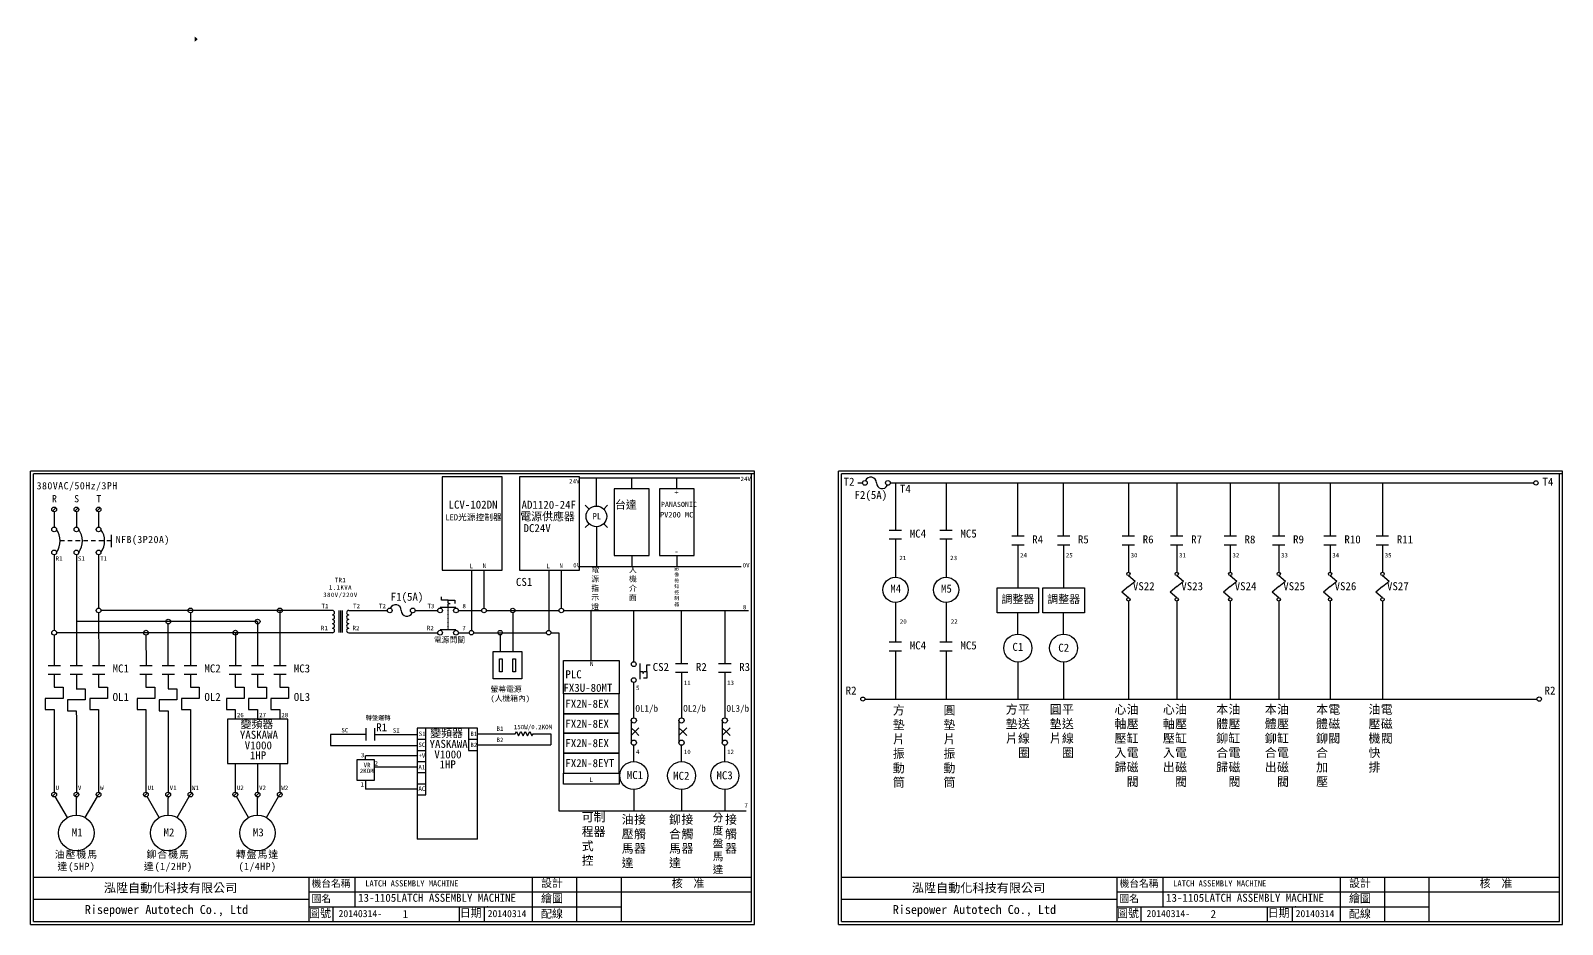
# Model space of a CAD drawing. Extents: x 134 to 2648, y -627 to 3.
# Drawn here: x 134 to 823, y -399 to 3 of the extents above; entities that cross this region are included whole.
import ezdxf
from ezdxf.enums import TextEntityAlignment as Align

# ---------------------------------------------------------------- set-up
doc = ezdxf.new("R2010")
doc.units = 0
doc.linetypes.add('DASHED', pattern=[0.2, 0.1, -0.1])
doc.linetypes.add('HIDDEN9', pattern=[3.5, 2, -1.5])
doc.layers.get('0').update_dxf_attribs({"linetype": 'CONTINUOUS'})
for name, color, linetype in [('7', 7, 'CONTINUOUS'), ('圖框層', 7, 'CONTINUOUS'), ('文字層', 4, 'CONTINUOUS'), ('標尺寸層', 3, 'CONTINUOUS')]:
    doc.layers.add(name, color=color, linetype=linetype)
doc.styles.add('CNS', font='romanc.shx', dxfattribs={"bigfont": 'chineset.shx'})
doc.styles.add('STSL', font='kaiu.ttf')
doc.styles.add('標楷體', font='kaiu.ttf')

# ---------------------------------------------------------------- blocks, each defined once
blk = doc.blocks.new('門把組立機圖框')
at = {"layer": '圖框層', "color": 7}
for p, q in [((325.62, 0), (0, 0)), ((0, -203.97), (0, 0)), ((325.62, -203.97), (325.62, 0)), ((325.62, -1.25), (1.25, -1.25)), ((1.25, -202.72), (1.25, -1.25)), ((324.37, -202.72), (324.37, -1.25)), ((1.25, -182.72), (111.73, -182.72)), ((111.73, -182.72), (324.37, -182.72)), ((125.28, -202.72), (125.28, -182.72)), ((225.75, -202.72), (225.75, -182.72)), ((245.75, -202.72), (245.75, -182.72)), ((265.75, -202.72), (265.75, -182.72)), ((125.28, -189.39), (324.37, -189.39)), ((125.28, -196.05), (265.75, -196.05)), ((136.15, -202.72), (136.15, -195.97)), ((0, -203.97), (325.62, -203.97)), ((1.25, -202.72), (324.37, -202.72))]:
    blk.add_line(p, q, dxfattribs=at)
at = {"layer": '圖框層', "color": 4}
blk.add_point((205.54, -196.05), dxfattribs=at)
at = {"layer": '標尺寸層', "color": 7}
for p, q in [((146.05, -196.05), (146.05, -182.72)), ((125.28, -192.72), (1.25, -192.72)), ((192.94, -202.72), (192.94, -196.05)), ((204.21, -202.72), (204.21, -196.05))]:
    blk.add_line(p, q, dxfattribs=at)
at = {"insert": (147.33, -190.21), "char_height": 3.6, "width": 80.5001, "attachment_point": 1, "style": 'CNS'}
blk.add_mtext('{\\fDFKai-SB|b0|i0|c136|p65;\\C4;13-1105LATCH ASSEMBLY MACHINE}', dxfattribs=at)
at = {"layer": '圖框層', "color": 4, "style": 'STSL'}
for s, height, p in [('泓陞自動化科技有限公司', 4, (32.94, -189.53)), ('LATCH ASSEMBLY MACHINE', 2.8, (150.53, -186.93)), ('設計', 3.6, (229.63, -187.18)), ('核  准', 3.6, (288.42, -187.32)), ('繪圖', 3.6, (229.63, -194.09)), ('Risepower Autotech Co., Ltd', 4, (24.38, -199.3)), ('圖號', 3.6, (125.28, -200.81)), ('20140314-', 3.2, (138.52, -200.71)), ('日期', 3.6, (193.07, -200.64)), ('配線', 3.6, (229.63, -201))]:
    blk.add_text(s, height=height, dxfattribs=at).set_placement(p)
at = {"layer": '文字層', "color": 4, "style": 'STSL'}
for s, p in [('機台名稱', (126.4, -187.16)), ('圖名', (126.4, -193.96)), ('20140314', (205.62, -200.72))]:
    blk.add_text(s, height=3.2, dxfattribs=at).set_placement(p)
blk = doc.blocks.new('FUSE')
at = {"color": 7}
for p, q in [((0, 0), (2.14, 0)), ((14.64, 0), (16.78, 0))]:
    blk.add_line(p, q, dxfattribs=at)
for centre in [(3.21, 0), (13.56, 0)]:
    blk.add_circle(centre, 1.07)
for centre, start, end in [((5.8, 0), 0, 156.116), ((10.98, 0), 180, 336.116)]:
    blk.add_arc(centre, 2.59, start, end, dxfattribs=at)

msp = doc.modelspace()

# ---------------------------------------------------------------- hatches: boundary and pattern name
at = {"layer": '標尺寸層'}
h = msp.add_hatch(color=7, dxfattribs=at)
edge = h.paths.add_edge_path(flags=17)
edge.add_line((209.26, -0.82), (207.84, -2))
edge = h.paths.add_edge_path(flags=17)
edge.add_line((209.26, -0.82), (207.84, 0.37))
edge = h.paths.add_edge_path(flags=16)
edge.add_line((207.84, 3.03), (207.84, -4.66))
h.paths.add_polyline_path([(207.84, 3.03), (207.84, -4.66)], flags=17)
edge = h.paths.add_edge_path()
edge.add_line((209.26, -0.82), (207.84, -2))
edge.add_line((209.26, -0.82), (207.84, 0.37))
edge.add_line((207.84, 3.03), (207.84, -4.66))

# ---------------------------------------------------------------- linework, layer by layer
for p, q in [((346.22, -197.81), (319.22, -197.81)), ((319.22, -197.81), (319.22, -239.81)), ((346.22, -239.81), (346.22, -197.81)), ((381.01, -197.81), (354.01, -197.81)), ((354.01, -197.81), (354.01, -239.81)), ((381.01, -239.81), (381.01, -197.81)), ((453.04, -198.35), (381.01, -198.35)), ((388.58, -207.03), (388.58, -198.35)), ((404.45, -203.12), (404.45, -198.35)), ((424.75, -203.12), (424.75, -198.35)), ((412.28, -203.12), (396.62, -203.12)), ((396.62, -203.12), (396.62, -233.12)), ((412.28, -233.12), (412.28, -203.12)), ((432.58, -203.12), (416.92, -203.12)), ((416.92, -203.12), (416.92, -233.12)), ((432.58, -233.12), (432.58, -203.12)), ((578.18, -224.34), (578.18, -200.5)), ((598.76, -224.34), (598.76, -200.5)), ((145.38, -211.67), (143.86, -213.19)), ((155.38, -211.67), (153.86, -213.19)), ((165.38, -211.67), (163.86, -213.19)), ((385.3, -212.29), (383.53, -210.52)), ((388.58, -210.93), (388.58, -207.03)), ((391.86, -212.29), (393.63, -210.52)), ((385.3, -218.85), (383.53, -220.62)), ((388.58, -220.21), (388.58, -224.16)), ((391.86, -218.85), (393.63, -220.62)), ((388.58, -224.16), (388.58, -238.3)), ((144.62, -232.92), (144.65, -266.83)), ((154.62, -232.92), (154.62, -282.62)), ((164.62, -232.92), (164.64, -256.83)), ((396.62, -233.12), (412.28, -233.12)), ((404.45, -233.12), (404.45, -238.3)), ((416.92, -233.12), (432.58, -233.12)), ((424.75, -233.12), (424.75, -238.3)), ((578.18, -228.32), (578.18, -247.65)), ((598.76, -228.32), (598.76, -247.65)), ((319.22, -239.81), (346.22, -239.81)), ((332.33, -239.81), (332.33, -266.9)), ((338, -239.81), (338, -256.9)), ((354.01, -239.81), (377.01, -239.81)), ((367.11, -239.81), (367.11, -266.9)), ((372.78, -239.81), (372.78, -256.9)), ((377.01, -239.81), (381.01, -239.81)), ((453.72, -238.3), (381.01, -238.3)), ((318.83, -253.25), (318.83, -251.75)), ((321.83, -253.25), (318.83, -253.25)), ((321.83, -253.25), (324.83, -253.25)), ((322.83, -254.86), (321.83, -254.59)), ((322.83, -254.86), (321.83, -255.13)), ((324.83, -253.25), (324.83, -254.75)), ((164.64, -258.97), (164.66, -282.62)), ((246.16, -257.88), (165.69, -257.9)), ((205.94, -258.97), (205.96, -282.62)), ((246.13, -257.88), (246.16, -282.62)), ((269.79, -257.9), (246.16, -257.88)), ((277.19, -257.9), (292.4, -257.9)), ((307.03, -257.9), (317.19, -257.9)), ((326.47, -257.9), (337, -257.9)), ((339, -257.9), (371.78, -257.9)), ((350.94, -258.9), (350.94, -276.38)), ((373.78, -257.9), (456.97, -257.9)), ((373.98, -257.9), (456.26, -257.9)), ((386.29, -280.38), (386.29, -257.9)), ((405.39, -281), (405.39, -257.9)), ((426.9, -281.75), (426.9, -257.9)), ((446.36, -257.9), (446.36, -281.75)), ((578.18, -268.51), (578.18, -258.98)), ((598.76, -268.51), (598.76, -258.98)), ((226.16, -267.9), (145.69, -267.9)), ((236.16, -262.9), (154.62, -262.9)), ((195.96, -282.62), (195.96, -263.97)), ((269.79, -267.9), (226.16, -267.9)), ((226.16, -267.9), (226.17, -282.62)), ((236.16, -262.9), (236.17, -282.62)), ((277.19, -267.9), (317.19, -267.9)), ((326.47, -267.9), (331.33, -267.9)), ((333.33, -267.9), (366.11, -267.9)), ((368.11, -267.9), (371.69, -267.9)), ((371.69, -267.9), (371.69, -348.11)), ((144.65, -268.97), (144.66, -282.62)), ((185.94, -268.97), (185.96, -282.62)), ((345.27, -268.9), (345.27, -276.38)), ((373.79, -280.38), (398.79, -280.38)), ((373.79, -295.38), (373.79, -280.38)), ((398.79, -280.38), (398.79, -295.38)), ((411.29, -285.3), (411.29, -282.3)), ((411.29, -282.3), (412.79, -282.3)), ((578.18, -281.11), (578.18, -297.76)), ((598.76, -281.11), (598.76, -297.76)), ((144.6, -286.59), (144.6, -292.46)), ((154.6, -286.59), (154.6, -293.13)), ((164.6, -286.59), (164.6, -292.46)), ((185.9, -286.59), (185.9, -292.46)), ((195.9, -286.59), (195.9, -293.13)), ((205.9, -286.59), (205.9, -292.46)), ((226.11, -286.59), (226.11, -292.46)), ((236.11, -286.59), (236.11, -292.46)), ((246.11, -286.59), (246.11, -292.46)), ((409.68, -286.3), (409.41, -285.3)), ((409.68, -286.3), (409.94, -285.3)), ((411.29, -288.3), (409.79, -288.3)), ((411.29, -285.3), (411.29, -288.3)), ((426.9, -285.72), (426.89, -306.24)), ((446.36, -285.72), (446.35, -306.24)), ((144.6, -292.46), (148.6, -292.46)), ((148.6, -292.46), (148.6, -297.46)), ((154.58, -293.13), (158.58, -293.13)), ((158.58, -293.13), (158.58, -298.13)), ((164.6, -292.46), (168.6, -292.46)), ((168.6, -292.46), (168.6, -297.46)), ((185.9, -292.46), (189.9, -292.46)), ((189.9, -292.46), (189.9, -297.46)), ((195.88, -293.13), (199.88, -293.13)), ((199.88, -293.13), (199.88, -298.13)), ((205.9, -292.46), (209.9, -292.46)), ((209.9, -292.46), (209.9, -297.46)), ((226.11, -292.46), (230.11, -292.46)), ((230.11, -292.46), (230.11, -297.46)), ((236.11, -292.46), (240.11, -292.46)), ((240.11, -292.46), (240.11, -297.46)), ((246.11, -292.46), (250.11, -292.46)), ((250.11, -292.46), (250.11, -297.46)), ((398.79, -295.38), (373.79, -295.38)), ((373.79, -295.38), (373.79, -304.38)), ((398.79, -304.38), (398.79, -295.38)), ((405.39, -306.24), (405.39, -290.28)), ((148.6, -297.46), (140.6, -297.46)), ((140.6, -297.46), (140.6, -302.46)), ((140.6, -302.46), (144.6, -302.46)), ((144.6, -302.46), (144.6, -306.78)), ((158.58, -298.13), (150.58, -298.13)), ((150.58, -298.13), (150.58, -303.13)), ((150.58, -303.13), (154.58, -303.13)), ((154.58, -303.13), (154.6, -306.78)), ((168.6, -297.46), (160.6, -297.46)), ((160.6, -297.46), (160.6, -302.46)), ((160.6, -302.46), (164.6, -302.46)), ((164.6, -302.46), (164.6, -306.78)), ((189.9, -297.46), (181.9, -297.46)), ((181.9, -297.46), (181.9, -302.46)), ((181.9, -302.46), (185.9, -302.46)), ((185.9, -302.46), (185.9, -306.78)), ((199.88, -298.13), (191.88, -298.13)), ((191.88, -298.13), (191.88, -303.13)), ((191.88, -303.13), (195.88, -303.13)), ((195.88, -303.13), (195.89, -306.78)), ((209.9, -297.46), (201.9, -297.46)), ((201.9, -297.46), (201.9, -302.46)), ((201.9, -302.46), (205.9, -302.46)), ((205.9, -302.46), (205.9, -306.78)), ((230.11, -297.46), (222.11, -297.46)), ((222.11, -297.46), (222.11, -302.46)), ((222.11, -302.46), (226.11, -302.46)), ((226.11, -302.46), (226.11, -306.78)), ((240.11, -297.46), (232.11, -297.46)), ((232.11, -297.46), (232.11, -302.46)), ((232.11, -302.46), (236.11, -302.46)), ((236.11, -302.46), (236.11, -306.78)), ((250.11, -297.46), (242.11, -297.46)), ((242.11, -297.46), (242.11, -302.46)), ((242.11, -302.46), (246.11, -302.46)), ((246.11, -302.46), (246.11, -306.78)), ((144.6, -306.78), (144.62, -339.66)), ((154.6, -306.78), (154.61, -339.66)), ((164.6, -306.78), (164.62, -339.66)), ((185.9, -306.78), (185.92, -339.66)), ((195.89, -306.78), (195.9, -339.66)), ((205.9, -306.78), (205.92, -339.66)), ((249.7, -306.78), (222.56, -306.78)), ((222.56, -306.78), (222.56, -326.78)), ((249.7, -326.78), (249.7, -306.78)), ((373.79, -304.38), (398.79, -304.38)), ((398.79, -304.38), (373.79, -304.38)), ((373.79, -304.38), (373.79, -313.38)), ((398.79, -313.38), (398.79, -304.38)), ((404.24, -307.39), (404.24, -317.39)), ((425.73, -307.39), (425.73, -317.39)), ((445.2, -307.39), (445.2, -317.39)), ((284.78, -313.64), (269.01, -313.64)), ((269.01, -313.64), (269.01, -318.64)), ((288.75, -313.64), (307.88, -313.64)), ((335.02, -310.86), (307.88, -310.86)), ((307.88, -310.86), (307.88, -360.86)), ((307.88, -310.86), (307.88, -320.86)), ((307.88, -310.86), (307.88, -315.86)), ((307.88, -315.86), (311.82, -315.86)), ((311.82, -315.86), (311.82, -310.86)), ((311.82, -320.86), (311.82, -315.86)), ((331.08, -310.86), (331.08, -315.86)), ((331.08, -315.86), (335.02, -315.86)), ((331.08, -315.86), (331.08, -320.86)), ((335.02, -360.86), (335.02, -310.86)), ((335.02, -315.86), (335.02, -310.86)), ((335.02, -313.36), (352.06, -313.36)), ((335.02, -320.86), (335.02, -315.86)), ((352.06, -313.36), (352.56, -312.36)), ((352.56, -312.36), (353.56, -314.36)), ((353.56, -314.36), (354.56, -312.36)), ((354.56, -312.36), (355.56, -314.36)), ((355.56, -314.36), (356.56, -312.36)), ((356.56, -312.36), (357.56, -314.36)), ((357.56, -314.36), (358.56, -312.36)), ((358.56, -312.36), (359.56, -314.36)), ((359.56, -314.36), (360.06, -313.36)), ((360.06, -313.36), (368.09, -313.36)), ((368.09, -313.36), (368.09, -318.36)), ((373.79, -313.12), (398.79, -313.12)), ((398.79, -313.12), (373.79, -313.12)), ((373.79, -313.12), (373.79, -322.12)), ((398.79, -322.12), (398.79, -313.12)), ((404.17, -314.18), (407.71, -310.64)), ((405.94, -312.41), (404.17, -310.64)), ((405.94, -312.41), (407.71, -314.18)), ((425.67, -314.18), (429.2, -310.64)), ((427.44, -312.41), (425.67, -310.64)), ((427.44, -312.41), (429.2, -314.18)), ((445.14, -314.18), (448.68, -310.64)), ((446.91, -312.41), (445.14, -310.64)), ((446.91, -312.41), (448.68, -314.18)), ((269.01, -318.64), (307.88, -318.64)), ((284.73, -324.9), (284.73, -323.36)), ((307.88, -323.36), (284.73, -323.36)), ((307.88, -320.86), (311.82, -320.86)), ((311.82, -325.86), (311.82, -320.86)), ((331.08, -320.86), (335.02, -320.86)), ((335.02, -318.36), (368.09, -318.36)), ((373.79, -322.12), (398.79, -322.12)), ((373.79, -322.12), (398.79, -322.12)), ((398.79, -322.12), (373.79, -322.12)), ((373.79, -322.12), (373.79, -331.12)), ((398.79, -331.12), (398.79, -322.12)), ((405.39, -325.91), (405.39, -318.54)), ((426.9, -325.91), (426.9, -318.54)), ((446.36, -325.91), (446.36, -318.54)), ((222.56, -326.78), (236.1, -326.78)), ((226.13, -326.78), (226.13, -339.66)), ((236.1, -326.78), (236.11, -339.66)), ((236.1, -326.78), (249.7, -326.78)), ((246.13, -326.78), (246.13, -339.66)), ((280.94, -324.9), (288.53, -324.9)), ((280.94, -334.37), (280.94, -324.9)), ((288.53, -324.9), (288.53, -334.37)), ((307.88, -328.36), (288.53, -328.36)), ((307.88, -325.86), (311.82, -325.86)), ((311.82, -330.86), (311.82, -325.86)), ((288.53, -334.37), (280.94, -334.37)), ((284.73, -334.37), (284.73, -338.36)), ((307.88, -330.86), (311.82, -330.86)), ((307.88, -335.86), (311.82, -335.86)), ((311.82, -335.86), (311.82, -330.86)), ((311.82, -340.86), (311.82, -335.86)), ((373.79, -336.12), (373.79, -331.12)), ((373.79, -331.12), (398.79, -331.12)), ((398.79, -336.12), (373.79, -336.12)), ((398.79, -331.12), (398.79, -336.12)), ((145.38, -339.97), (143.86, -341.49)), ((150.61, -351.1), (145.15, -341.66)), ((155.38, -339.97), (153.86, -341.49)), ((154.61, -341.8), (154.61, -342.39)), ((154.61, -350.03), (154.61, -342.39)), ((158.61, -351.1), (164.07, -341.65)), ((165.38, -339.97), (163.86, -341.49)), ((186.67, -339.97), (185.16, -341.49)), ((191.91, -351.1), (186.45, -341.66)), ((196.67, -339.97), (195.16, -341.49)), ((195.91, -341.8), (195.91, -342.39)), ((195.91, -350.03), (195.91, -342.39)), ((199.91, -351.1), (205.37, -341.65)), ((206.67, -339.97), (205.16, -341.49)), ((226.88, -339.97), (225.37, -341.49)), ((232.12, -351.1), (226.66, -341.66)), ((236.88, -339.97), (235.37, -341.49)), ((236.12, -341.8), (236.12, -342.39)), ((236.12, -350.03), (236.12, -342.39)), ((240.12, -351.1), (245.57, -341.65)), ((246.88, -339.97), (245.37, -341.49)), ((307.88, -338.36), (284.73, -338.36)), ((307.88, -340.86), (311.82, -340.86)), ((405.39, -338.51), (405.39, -348.11)), ((426.9, -338.51), (426.9, -348.11)), ((446.36, -338.51), (446.36, -348.11)), ((371.69, -348.11), (456.02, -348.11)), ((335.02, -360.86), (307.88, -360.86))]:
    msp.add_line(p, q)
at = {"color": 7, "linetype": 'HIDDEN9'}
msp.add_line((170.29, -226.61), (147.32, -226.61), dxfattribs=at)
for points in [[(568.86, -247.65), (587.51, -247.65), (587.51, -258.98), (568.86, -258.98)], [(589.43, -247.65), (608.09, -247.65), (608.09, -258.98), (589.43, -258.98)], [(342.09, -276.38), (355.03, -276.38), (355.03, -288.65), (342.09, -288.65)], [(344.96, -279.62), (346.14, -279.62), (346.14, -285.49), (344.96, -285.49)], [(350.94, -279.62), (352.11, -279.62), (352.11, -285.49), (350.94, -285.49)]]:
    msp.add_lwpolyline(points, close=True)
for centre, radius in [((811.25, -200.5), 1), ((144.62, -212.43), 1.07), ((154.62, -212.43), 1.07), ((164.62, -212.43), 1.07), ((388.58, -215.57), 4.64), ((144.62, -221.43), 1.07), ((154.62, -221.43), 1.07), ((164.62, -221.43), 1.07), ((144.62, -231.78), 1.07), ((154.62, -231.78), 1.07), ((164.62, -231.78), 1.07), ((164.62, -257.9), 1.07), ((195.96, -262.9), 1.07), ((205.92, -257.9), 1.07), ((236.16, -262.9), 1.07), ((246.16, -257.88), 1.07), ((338, -257.9), 1), ((350.94, -257.9), 1), ((372.78, -257.9), 1), ((144.62, -267.9), 1.07), ((185.92, -267.9), 1.07), ((226.16, -267.9), 1.07), ((332.33, -267.9), 1), ((345.27, -267.9), 1), ((367.11, -267.9), 1), ((578.18, -274.81), 6.3), ((598.76, -274.81), 6.3), ((812.73, -297.76), 1), ((405.39, -332.21), 6.3), ((426.9, -332.21), 6.3), ((446.36, -332.21), 6.3), ((144.62, -340.73), 1.07), ((154.62, -340.73), 1.07), ((164.62, -340.73), 1.07), ((185.92, -340.73), 1.07), ((195.92, -340.73), 1.07), ((205.92, -340.73), 1.07), ((226.13, -340.73), 1.07), ((236.13, -340.73), 1.07), ((246.13, -340.73), 1.07), ((154.61, -358.03), 8), ((195.91, -358.03), 8), ((236.12, -358.03), 8)]:
    msp.add_circle(centre, radius)
at = {"color": 7}
for centre in [(138.26, -226.61), (148.26, -226.61), (158.26, -226.61)]:
    msp.add_arc(centre, 9.05, 325.1286, 34.8714, dxfattribs=at)
at = {"layer": '7'}
for p, q in [((321.83, -254.59), (321.83, -253.25)), ((318.26, -256.47), (325.4, -256.47)), ((321.83, -256.47), (321.83, -255.13)), ((318.26, -266.47), (325.4, -266.47)), ((408.07, -281.73), (408.07, -288.87)), ((408.07, -285.3), (409.41, -285.3)), ((409.94, -285.3), (411.29, -285.3))]:
    msp.add_line(p, q, dxfattribs=at)
at = {"layer": '7', "linetype": 'DASHED'}
msp.add_line((321.83, -266.47), (321.83, -256.47), dxfattribs=at)
at = {"layer": '7'}
for centre in [(318.26, -257.9), (325.4, -257.9), (318.26, -267.9), (325.4, -267.9), (405.39, -282.07), (405.39, -289.21)]:
    msp.add_circle(centre, 1.07, dxfattribs=at)
at = {"layer": '標尺寸層', "color": 7}
for p, q in [((520.78, -200.5), (810.25, -200.5)), ((523.11, -200.5), (523.11, -221.72)), ((545.9, -200.5), (545.9, -221.72)), ((627.9, -200.5), (627.9, -224.34)), ((649.69, -200.5), (649.69, -224.34)), ((673.71, -200.5), (673.71, -224.34)), ((695.55, -200.5), (695.55, -224.34)), ((718.63, -200.5), (718.63, -224.34)), ((742.22, -200.5), (742.22, -224.34)), ((144.62, -213.5), (144.62, -220.36)), ((154.62, -213.5), (154.62, -220.36)), ((164.62, -213.5), (164.62, -220.36)), ((170.29, -223.88), (170.29, -229.34)), ((520.32, -221.72), (525.89, -221.72)), ((520.32, -225.69), (525.89, -225.69)), ((523.11, -225.69), (523.11, -242.94)), ((543.12, -221.72), (548.68, -221.72)), ((543.12, -225.69), (548.68, -225.69)), ((545.9, -225.69), (545.9, -242.94)), ((575.4, -224.34), (580.97, -224.34)), ((595.97, -224.34), (601.54, -224.34)), ((625.12, -224.34), (630.69, -224.34)), ((646.9, -224.34), (652.47, -224.34)), ((670.92, -224.34), (676.49, -224.34)), ((692.76, -224.34), (698.33, -224.34)), ((715.85, -224.34), (721.42, -224.34)), ((739.44, -224.34), (745, -224.34)), ((144.62, -232.86), (144.62, -232.92)), ((154.62, -232.86), (154.62, -232.92)), ((164.62, -232.86), (164.62, -232.92)), ((575.4, -228.32), (580.97, -228.32)), ((595.97, -228.32), (601.54, -228.32)), ((625.12, -228.32), (630.69, -228.32)), ((627.9, -228.32), (627.9, -240.69)), ((646.9, -228.32), (652.47, -228.32)), ((649.69, -228.32), (649.69, -240.69)), ((670.92, -228.32), (676.49, -228.32)), ((673.71, -228.32), (673.71, -240.69)), ((692.76, -228.32), (698.33, -228.32)), ((695.55, -228.32), (695.55, -240.69)), ((715.85, -228.32), (721.42, -228.32)), ((718.63, -228.32), (718.63, -240.69)), ((739.44, -228.32), (745, -228.32)), ((742.22, -228.32), (742.22, -240.69)), ((627.9, -247.17), (624.9, -249.66)), ((627.9, -242.19), (630.91, -244.68)), ((627.9, -247.17), (630.91, -244.68)), ((649.69, -247.17), (646.68, -249.66)), ((649.69, -242.19), (652.69, -244.68)), ((649.69, -247.17), (652.69, -244.68)), ((673.71, -247.17), (670.7, -249.66)), ((673.71, -242.19), (676.71, -244.68)), ((673.71, -247.17), (676.71, -244.68)), ((695.55, -247.17), (692.54, -249.66)), ((695.55, -242.19), (698.55, -244.68)), ((695.55, -247.17), (698.55, -244.68)), ((718.63, -247.17), (715.63, -249.66)), ((718.63, -242.19), (721.64, -244.68)), ((718.63, -247.17), (721.64, -244.68)), ((742.22, -247.17), (739.22, -249.66)), ((742.22, -242.19), (745.22, -244.68)), ((742.22, -247.17), (745.22, -244.68)), ((523.11, -254.27), (523.11, -272.04)), ((545.9, -254.27), (545.9, -272.04)), ((627.9, -252.15), (624.9, -249.66)), ((627.9, -253.65), (627.9, -297.76)), ((649.69, -252.15), (646.68, -249.66)), ((649.69, -253.65), (649.69, -297.76)), ((673.71, -252.15), (670.7, -249.66)), ((673.71, -253.65), (673.71, -297.76)), ((695.55, -252.15), (692.54, -249.66)), ((695.55, -253.65), (695.55, -297.76)), ((718.63, -252.15), (715.63, -249.66)), ((718.63, -253.65), (718.63, -297.76)), ((742.22, -252.15), (739.22, -249.66)), ((742.22, -253.65), (742.22, -297.76)), ((272.68, -257.9), (272.68, -267.78)), ((273.41, -257.9), (273.41, -267.78)), ((274.18, -257.9), (274.18, -267.78)), ((520.32, -272.04), (525.89, -272.04)), ((543.12, -272.04), (548.68, -272.04)), ((424.12, -281.75), (429.68, -281.75)), ((443.57, -281.75), (449.14, -281.75)), ((520.32, -276.01), (525.89, -276.01)), ((523.11, -276.01), (523.11, -297.76)), ((543.12, -276.01), (548.68, -276.01)), ((545.9, -276.01), (545.9, -297.76)), ((141.87, -282.62), (147.44, -282.62)), ((141.87, -286.59), (147.44, -286.59)), ((144.6, -286.59), (144.6, -292.46)), ((151.87, -282.62), (157.44, -282.62)), ((151.87, -286.59), (157.44, -286.59)), ((161.87, -282.62), (167.44, -282.62)), ((161.87, -286.59), (167.44, -286.59)), ((183.17, -282.62), (188.74, -282.62)), ((183.17, -286.59), (188.74, -286.59)), ((185.9, -286.59), (185.9, -292.46)), ((193.17, -282.62), (198.74, -282.62)), ((193.17, -286.59), (198.74, -286.59)), ((203.17, -282.62), (208.74, -282.62)), ((203.17, -286.59), (208.74, -286.59)), ((223.38, -282.62), (228.95, -282.62)), ((223.38, -286.59), (228.95, -286.59)), ((226.11, -286.59), (226.11, -292.46)), ((233.38, -282.62), (238.95, -282.62)), ((233.38, -286.59), (238.95, -286.59)), ((236.11, -286.59), (236.11, -292.46)), ((243.38, -282.62), (248.95, -282.62)), ((243.38, -286.59), (248.95, -286.59)), ((424.12, -285.72), (429.68, -285.72)), ((443.57, -285.72), (449.14, -285.72)), ((509.57, -297.76), (811.73, -297.76)), ((284.78, -310.86), (284.78, -316.42)), ((288.75, -310.86), (288.75, -316.42))]:
    msp.add_line(p, q, dxfattribs=at)
for centre, radius in [((627.9, -241.44), 0.751), ((649.69, -241.44), 0.751), ((673.71, -241.44), 0.751), ((695.55, -241.44), 0.751), ((718.63, -241.44), 0.751), ((742.22, -241.44), 0.751), ((523.11, -248.6), 5.66), ((545.9, -248.6), 5.66), ((627.9, -252.9), 0.751), ((649.69, -252.9), 0.751), ((673.71, -252.9), 0.751), ((695.55, -252.9), 0.751), ((718.63, -252.9), 0.751), ((742.22, -252.9), 0.751), ((508.44, -297.76), 0.92), ((405.39, -307.39), 1.15), ((426.88, -307.39), 1.15), ((446.35, -307.39), 1.15), ((405.39, -317.39), 1.15), ((426.88, -317.39), 1.15), ((446.35, -317.39), 1.15)]:
    msp.add_circle(centre, radius, dxfattribs=at)
for centre, start, end in [((269.79, -258.9), 270, 90), ((269.79, -260.9), 270, 90), ((277.19, -258.9), 90, 270), ((277.19, -260.9), 90, 270), ((269.79, -262.9), 270, 90), ((269.79, -264.9), 270, 90), ((269.79, -266.9), 270, 90), ((277.19, -262.9), 90, 270), ((277.19, -264.9), 90, 270), ((277.19, -266.9), 90, 270)]:
    msp.add_arc(centre, 1, start, end, dxfattribs=at)

# ---------------------------------------------------------------- block references
at = {"color": 7}
for name, p in [('門把組立機圖框', (134.04, -195.18)), ('門把組立機圖框', (497.53, -195.18)), ('FUSE', (506.15, -200.5)), ('FUSE', (292.4, -257.9))]:
    msp.add_blockref(name, p, dxfattribs=at)

# ---------------------------------------------------------------- texts
msp.add_text('PL', height=2.856, dxfattribs=at).set_placement((388.78, -215.52), align=Align.MIDDLE_CENTER)
at = {"color": 0, "style": '標楷體'}
for s, insert, char_height, width, attachment_point in [('\\pt6.5;{\\T1.1;380VAC/50Hz/3PH}', (136.73, -200.14), 3.25, 35.213, 1), ('\\pt6.5;{\\T1.1;R}', (143.62, -205.97), 3.25, 2, 1), ('\\pt6.5;{\\T1.1;S}', (153.62, -205.97), 3.25, 2, 1), ('\\pt6.5;{\\T1.1;T}', (163.62, -205.97), 3.25, 2, 1), ('\\pt6.5;{\\T1.1;NFB(3P20A)}', (184.48, -224.34), 3.25, 24.6072, 2), ('\\pt6.5;{\\T1.1;TR1\\P1.1KVA\\P380V/220V}', (273.41, -243.18), 2, 17.6312, 2), ('{\\T1.1;油壓機馬達(5HP)}', (154.61, -366.03), 3.25, 24.1454, 2), ('{\\T1.1;鉚合機馬達(1/2HP)}', (195.91, -366.03), 3.25, 24.1454, 2), ('{\\T1.1;轉盤馬達(1/4HP)}', (236.12, -366.03), 3.25, 24.1454, 2)]:
    msp.add_mtext(s, dxfattribs=dict(at, insert=insert, char_height=char_height, width=width, attachment_point=attachment_point))
at = {"char_height": 3.6, "width": 7.3862, "attachment_point": 1, "style": 'CNS'}
for s, insert in [('{\\fDFKai-SB|b0|i0|c136|p65;\\C4;1}', (301.41, -392.69)), ('{\\fDFKai-SB|b0|i0|c136|p65;\\C4;2}', (664.9, -392.69))]:
    msp.add_mtext(s, dxfattribs=dict(at, insert=insert))
at = {"layer": '圖框層', "color": 4, "style": 'STSL'}
for s, height, p in [('24V', 2, (376.31, -200.76)), ('24V', 2, (453.41, -199.69)), ('T2', 3.6, (499.78, -201.75)), ('T4', 3.6, (814.19, -201.75)), ('+', 2.3, (423.71, -205.9)), ('F2(5A)', 3.6, (504.69, -207.71)), ('T4', 3.6, (525.12, -204.95)), ('LCV-102DN', 3.6, (322.04, -212.06)), ('電源供應器', 3.6, (354.32, -217.39)), ('AD1120-24F', 3.6, (354.9, -212.14)), ('台達', 3.6, (396.91, -212.14)), ('PV200 MC', 2.5, (417.2, -216.06)), ('PANASONIC', 2.3, (417.61, -211.31)), ('LED光源控制器', 2.8, (320.61, -217.37)), ('DC24V', 3.6, (355.78, -222.64)), ('MC4', 3.6, (529.55, -225.09)), ('MC5', 3.6, (552.34, -225.09)), ('R4', 3.6, (584.63, -227.71)), ('R5', 3.6, (605.2, -227.71)), ('R6', 3.6, (634.35, -227.71)), ('R7', 3.6, (656.13, -227.71)), ('R8', 3.6, (680.15, -227.71)), ('R9', 3.6, (701.99, -227.71)), ('R10', 3.6, (725.08, -227.71)), ('R11', 3.6, (748.66, -227.71)), ('R1', 2, (145.3, -235.53)), ('S1', 2, (155.3, -235.53)), ('T1', 2, (165.3, -235.53)), ('-', 2.3, (423.71, -232.51)), ('21', 2, (524.86, -235.26)), ('23', 2, (547.72, -235.26)), ('24', 2, (579.17, -234.04)), ('25', 2, (599.74, -234.04)), ('30', 2, (628.89, -234.04)), ('31', 2, (650.67, -234.04)), ('32', 2, (674.69, -234.04)), ('33', 2, (696.53, -234.04)), ('34', 2, (719.62, -234.04)), ('35', 2, (743.2, -234.04)), ('L', 2, (331.56, -238.91)), ('N', 2, (337.42, -238.76)), ('L', 2, (366.07, -238.91)), ('N', 2, (371.94, -238.76)), ('0V', 2, (378.11, -238.56)), ('0V', 2, (454.38, -238.56)), ('CS1', 3.6, (352.36, -246.85)), ('M4', 3.6, (520.79, -249.86)), ('M5', 3.6, (543.59, -249.86)), ('VS22', 3.6, (629.93, -248.77)), ('VS23', 3.6, (651.71, -248.77)), ('VS24', 3.6, (675.73, -248.77)), ('VS25', 3.6, (697.57, -248.77)), ('VS26', 3.6, (720.66, -248.77)), ('VS27', 3.6, (744.24, -248.77)), ('T1', 2, (264.91, -256.91)), ('T2', 2, (279.11, -256.91)), ('T2', 2, (290.74, -256.91)), ('F1(5A)', 3.6, (296.02, -253.53)), ('T3', 2, (312.56, -256.91)), ('8', 2, (328.31, -256.91)), ('調整器', 3.6, (570.87, -254.59)), ('調整器', 3.6, (591.44, -254.59)), ('8', 2, (454.48, -257.39)), ('R1', 2, (264.64, -266.8)), ('R2', 2, (278.85, -266.8)), ('R2', 2, (312.3, -266.8)), ('7', 2, (328.22, -266.8)), ('20', 2, (525.08, -263.84)), ('22', 2, (548.01, -263.86)), ('MC4', 3.6, (529.55, -275.41)), ('MC5', 3.6, (552.34, -275.41)), ('C1', 3.6, (575.74, -276.09)), ('C2', 3.6, (596.35, -276.46)), ('MC1', 3.6, (170.92, -285.79)), ('MC2', 3.6, (212.22, -285.79)), ('MC3', 3.6, (252.43, -285.79)), ('N', 2, (385.71, -282.96)), ('CS2', 3.6, (413.91, -285.12)), ('R2', 3.6, (433.34, -285.12)), ('R3', 3.6, (452.8, -285.12)), ('PLC', 3.6, (374.61, -288.42)), ('OL1', 3.6, (170.92, -298.63)), ('OL2', 3.6, (212.22, -298.63)), ('OL3', 3.6, (252.43, -298.63)), ('FX3U-80MT', 3.6, (373.72, -294.49)), ('5', 2, (406.37, -293.73)), ('11', 2, (427.88, -291.45)), ('13', 2, (447.34, -291.45)), ('R2', 3.6, (500.71, -295.72)), ('R2', 3.6, (815.13, -295.72)), ('FX2N-8EX', 3.6, (374.61, -301.67)), ('OL1/b', 3, (406.12, -303.46)), ('OL2/b', 3, (427.63, -303.46)), ('OL3/b', 3, (447.09, -303.48)), ('26', 2, (226.81, -305.96)), ('變頻器', 3.6, (228.49, -310.87)), ('27', 2, (236.81, -305.96)), ('28', 2, (246.81, -305.96)), ('轉盤運轉', 2, (284.78, -307.19)), ('R1', 3.6, (289.54, -312.28)), ('150W/0.2KOM', 2, (351.41, -311.34)), ('FX2N-8EX', 3.6, (374.61, -310.67)), ('YASKAWA', 3.6, (228.19, -315.65)), ('V1000', 3.6, (230.35, -320.39)), ('SC', 2, (273.84, -312.75)), ('SI', 2, (296.99, -312.87)), ('S1', 2, (308.65, -314.4)), ('YASKAWA', 3.6, (313.51, -319.73)), ('變頻器', 3.6, (313.8, -314.94)), ('B1', 2, (331.85, -314.4)), ('B1', 2, (343.64, -312.11)), ('B2', 2, (343.64, -317.11)), ('FX2N-8EX', 3.6, (374.61, -319.41)), ('1HP', 3.6, (232.66, -324.88)), ('3', 2, (282.59, -323.96)), ('+V', 2, (308.48, -324.16)), ('SC', 2, (308.48, -319.33)), ('V1000', 3.6, (315.67, -324.46)), ('B2', 2, (331.85, -319.4)), ('4', 2, (406.37, -322.52)), ('10', 2, (427.88, -322.52)), ('12', 2, (447.35, -322.52)), ('2KOM', 2, (282.08, -331.09)), ('VR', 2, (283.85, -328.44)), ('2', 2, (288.74, -327.68)), ('A1', 2, (308.48, -329.44)), ('1HP', 3.6, (317.98, -328.95)), ('FX2N-8EYT', 3.6, (374.61, -328.41)), ('MC1', 3.6, (402.25, -333.74)), ('MC2', 3.6, (423.08, -334.1)), ('MC3', 3.6, (442.57, -333.87)), ('U', 2, (145.3, -338.68)), ('V', 2, (155.3, -338.68)), ('W', 2, (165.3, -338.68)), ('U1', 2, (186.6, -338.68)), ('V1', 2, (196.6, -338.68)), ('W1', 2, (206.6, -338.68)), ('U2', 2, (226.81, -338.68)), ('V2', 2, (236.81, -338.68)), ('W2', 2, (246.81, -338.68)), ('1', 2, (282.49, -337.14)), ('AC', 2, (308.48, -339.09)), ('L', 2, (385.41, -335.05)), ('7', 2, (455.15, -346.58)), ('M1', 3.6, (152.52, -359.55)), ('M2', 3.6, (193.82, -359.55)), ('M3', 3.6, (234.03, -359.55))]:
    msp.add_text(s, height=height, dxfattribs=at).set_placement(p)
at = {"layer": '標尺寸層', "color": 7, "style": 'CNS'}
for s, insert, char_height, width, attachment_point in [('{\\fDFKai-SB|b0|i0|c136|p65;電源指示燈}', (386.28, -238.3), 2.5, 2.4198, 1), ('{\\fDFKai-SB|b0|i0|c136|p65;人機介面}', (403.23, -238.3), 2.5, 2.4198, 1), ('{\\fDFKai-SB|b0|i0|c136|p65;影像檢知控制器}', (423.58, -238.3), 1.6, 2.4198, 1), ('{\\fDFKai-SB|b0|i0|c136|p65;電源開關}', (315.48, -269.86), 2.5, 14.0847, 1), ('{\\fDFKai-SB|b0|i0|c136|p65;螢幕電源\\P(人機箱內)}', (340.92, -292.04), 2.5, 17.1105, 1), ('{\\fDFKai-SB|b0|i0|c136|p65;方墊片振動筒}', (524.61, -319.28), 3.9, 5.3308, 5), ('{\\fDFKai-SB|b0|i0|c136|p65;圓墊片振動筒}', (547.41, -319.28), 3.9, 5.3308, 5), ('{\\fDFKai-SB|b0|i0|c136|p65;方墊片}', (572.76, -300.48), 3.9, 5.1381, 1), ('{\\fDFKai-SB|b0|i0|c136|p65;平送線圈}', (578.28, -300.48), 3.9, 5.1381, 1), ('{\\fDFKai-SB|b0|i0|c136|p65;圓墊片}', (592.5, -300.48), 3.9, 5.1381, 1), ('{\\fDFKai-SB|b0|i0|c136|p65;平送線圈}', (598.02, -300.48), 3.9, 5.1381, 1), ('{\\fDFKai-SB|b0|i0|c136|p65;心軸壓入歸}', (621.65, -300.48), 3.9, 5.1381, 1), ('{\\fDFKai-SB|b0|i0|c136|p65;油壓缸電磁閥}', (627.17, -300.48), 3.9, 5.1381, 1), ('{\\fDFKai-SB|b0|i0|c136|p65;心軸壓入出}', (643.43, -300.48), 3.9, 5.1381, 1), ('{\\fDFKai-SB|b0|i0|c136|p65;油壓缸電磁閥}', (648.95, -300.48), 3.9, 5.1381, 1), ('{\\fDFKai-SB|b0|i0|c136|p65;本體鉚合歸}', (667.45, -300.48), 3.9, 5.1381, 1), ('{\\fDFKai-SB|b0|i0|c136|p65;油壓缸電磁閥}', (672.97, -300.48), 3.9, 5.1381, 1), ('{\\fDFKai-SB|b0|i0|c136|p65;本體鉚合出}', (689.29, -300.48), 3.9, 5.1381, 1), ('{\\fDFKai-SB|b0|i0|c136|p65;油壓缸電磁閥}', (694.81, -300.48), 3.9, 5.1381, 1), ('{\\fDFKai-SB|b0|i0|c136|p65;本體鉚合加壓}', (712.38, -300.48), 3.9, 5.1381, 1), ('{\\fDFKai-SB|b0|i0|c136|p65;電磁閥}', (717.9, -300.48), 3.9, 5.1381, 1), ('{\\fDFKai-SB|b0|i0|c136|p65;油壓機快排}', (735.96, -300.48), 3.9, 5.1381, 1), ('{\\fDFKai-SB|b0|i0|c136|p65;電磁閥}', (741.48, -300.48), 3.9, 5.1381, 1), ('{\\fDFKai-SB|b0|i0|c136|p65;可制\\P程器\\P式\\P控}', (382, -348.96), 3.9, 12.68, 1), ('{\\fDFKai-SB|b0|i0|c136|p65;油壓馬達}', (399.96, -350.03), 3.9, 5.4243, 1), ('{\\fDFKai-SB|b0|i0|c136|p65;接觸器}', (405.53, -350.03), 3.9, 5.4243, 1), ('{\\fDFKai-SB|b0|i0|c136|p65;鉚合馬達}', (421.28, -350.03), 3.9, 5.4243, 1), ('{\\fDFKai-SB|b0|i0|c136|p65;接觸器}', (426.85, -350.03), 3.9, 5.4243, 1), ('{\\fDFKai-SB|b0|i0|c136|p65;分度盤馬達}', (440.9, -349.36), 3.5, 5.4243, 1), ('{\\fDFKai-SB|b0|i0|c136|p65;接觸器}', (446.47, -350.03), 3.9, 5.4243, 1)]:
    msp.add_mtext(s, dxfattribs=dict(at, insert=insert, char_height=char_height, width=width, attachment_point=attachment_point))

doc.saveas('drawing.dxf')
